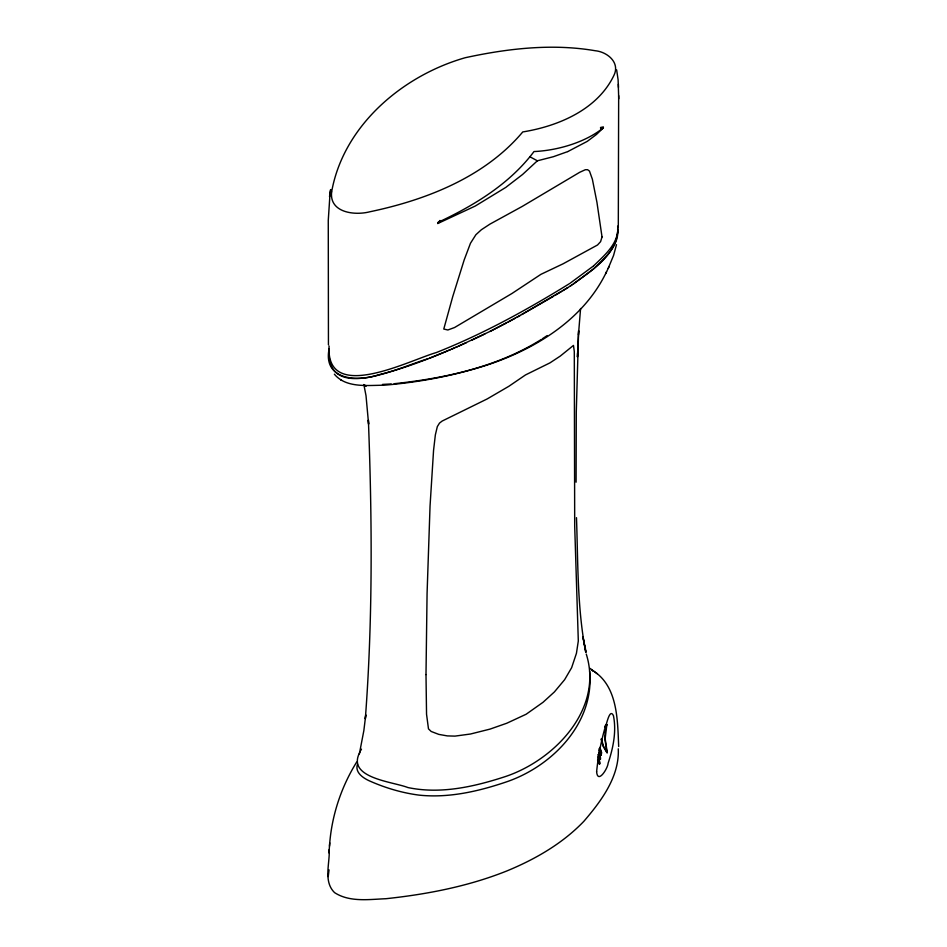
<?xml version="1.0" encoding="UTF-8"?>
<svg xmlns="http://www.w3.org/2000/svg" width="947" height="947" viewBox="0 0 947 947"><rect width="100%" height="100%" fill="white"/><g stroke="black" fill="none" stroke-linecap="round" stroke-linejoin="round"><path stroke-width="1.42" d="M618.273 748.817C619.622 776.564 601.132 801.233 583.837 821.333C562.423 843.67 535.019 859.367 506.598 871.051C468.09 886.416 426.979 894.323 385.891 898.715C368.916 899.413 349.621 902.396 334.575 892.63C323.128 881.515 329.947 863.581 329.213 849.589M577.599 353.006L577.433 357.019L578.617 330.692L576.273 412.194L576.084 482.189M618.296 227.765L618.663 95.611M578.451 334.741L580.582 308.497M329.094 345.998C325.555 404.038 409.353 360.251 436.224 352.592C482.71 334.208 526.674 310.06 569.147 283.84M329.497 846.133C331.438 816.397 340.967 787.359 356.676 762.051M328.23 876.579L329.035 869.867M328.952 852.868L329.745 842.866M330.053 193.271L328.266 220.355L328.443 344.838M330.101 192.963L330.645 189.589L329.497 196.668M599.794 748.532C602.043 753.327 601.037 759.056 598.966 750.166M616.485 244.693L613.585 255.406L608.187 268.415M599.913 747.372L601.641 752.699L601.12 755.339L599.013 748.746M359.375 753.836L363.849 730.611L365.767 714.831L365.329 718.797C372.846 619.48 372.159 519.607 368.383 420.125L368.608 424.149L366.016 395.716L364.204 386.352M357.493 764.205C354.486 772.847 364.027 778.659 370.703 781.441C386.056 788.141 402.321 792.923 418.941 795.113C448.866 798.297 478.969 791.266 507.154 781.642C552.882 765.768 594.716 722.608 589.638 671.293M601.475 739.122L603.523 746.307L607.264 752.711L605.157 738.636L606.861 724.479L605.405 729.356L604.742 738.056L606.991 752.806L603.109 746.26L601.073 739.122M360.298 751.468C345.063 777.996 392.745 781.571 407.885 787.537C440.367 794.391 473.843 786.827 504.81 776.753C554.09 760.559 603.689 709.244 586.252 654.034M334.374 374.195C346.105 388.294 367.614 385.228 383.76 385.24C419.095 382.339 454.24 375.71 487.989 364.749C536.239 348.579 583.956 319.127 606.553 271.742M605.607 273.695L609.158 266.438M360.866 750.332L361.482 749.16M604.648 727.237L606.861 724.479M604.648 726.527L605.18 725.852M605.618 725.295L606.435 724.36M600.576 128.685L603.393 127.774L596.48 134.45L587.258 141.375L567.833 151.556M567.632 151.638L553.379 156.705L537.363 160.801L522.555 174.497L506.029 187.198M505.509 187.577L475.228 206.055L437.822 223.492L439.929 220.45M437.822 223.492L441.148 220.568M603.393 127.774C585.968 141.991 558.363 150.455 533.99 151.556C509.64 184.014 473.997 205.582 437.798 222.498M593.733 265.752C604.612 255.216 619.516 242.787 617.645 226.12M593.733 268.711C604.612 258.164 619.516 245.746 617.645 229.079M593.52 268.901L573.539 283.934M593.449 266L570.047 283.26M570.047 286.219C589.271 272.109 616.58 256.235 617.823 229.825M542.607 338.6L547.236 335.558M562.909 290.693L571.941 284.988M567.928 287.557L516.825 317.328M541.459 339.369C497.376 367.057 445.244 378.255 394.106 383.724M561.595 291.475L554.906 295.476M553.545 296.304L521.821 314.558M520.187 315.469L490.735 331.083L458.549 346.164M515.204 318.239L508.421 321.921M506.598 322.903L505.509 323.483M505.26 323.614L490.096 331.403M484.935 333.936L471.772 340.186M466.386 342.66C437.94 355.279 408.986 367.282 378.705 374.775C357.516 382.079 322.773 380.197 329.094 348.958C325.661 404.381 401.161 366.418 427.701 358.889M457.543 346.602L455.519 347.478M454.513 347.916L451.47 349.23M450.452 349.668L448.416 350.532M447.386 350.958L429.405 358.238M600.481 127.49L603.369 126.898M391.206 383.961L382.458 384.423M340.944 380.126L341.536 380.41M529.918 156.764L537.363 160.801M364.003 384.932L366.134 386.21L363.802 384.541M618.687 746.52C617.48 719.874 618 685.083 591.52 669.789L593.805 671.364L590.206 668.416M595.024 672.181L597.379 673.814M598.978 753.776C601.203 758.251 600.22 763.412 598.054 754.783M598.031 757.86C600.09 761.566 600.22 768.526 597.545 759.979M597.936 759.979C601.191 769.402 599.723 759.731 598.031 756.44M599.013 752.463C600.954 756.333 601.333 764.892 598.35 754.368M586.157 652.199L582.867 636.68L585.743 652.092C577.149 607.879 578.061 562.506 576.486 517.678M616.651 69.889L618.107 79.808L618.734 98.772M618.391 84.259L618.474 87.408M425.996 674.572L426.541 714.216L428.482 728.859L431.193 731.475L438.757 734.375L447.327 735.902L454.974 736.115L470.529 734.008L490.025 729.107L506.811 723.224L526.141 714.239L543.01 702.319L554.409 691.926L564.637 679.674L571.633 667.694L576.439 653.312L578.309 640.989L574.699 526.201L574.296 351.562L573.48 345.406L560.269 356.084L549.994 362.855L525.49 374.941L508.859 386.293L487.184 398.936L442.142 421.06L439.491 423.108L437.325 426.612L435.36 434.862L433.56 450.393L430.045 506.077L427.073 593.556L425.996 674.572M331.639 191.874C329.154 212.755 354.723 215.691 369.697 211.808C426.138 199.995 484.746 177.136 522.756 131.941C558.458 126.129 597.581 109.615 613.987 75.251C620.285 62.313 606.968 51.789 595.166 50.724C552.125 43.349 507.545 48.522 465.19 57.731C402.463 75.642 343.43 125.714 331.639 191.874M596.622 771.698C597.64 784.447 607.749 768.644 608.104 763.246C613.123 748.154 616.627 731.546 613.443 715.672C609.347 706.959 606.033 727.639 604.565 729.368C600.706 743.206 598.031 757.411 596.622 771.698M602.032 236.963L600.587 241.651L597.533 244.989L563.098 263.799L540.95 274.322L511.925 293.511L454.596 327.508L447.872 329.982L443.776 329.047L452.761 296.529L464.184 259.928L470.47 243.261L475.891 234.726L481.336 229.766L489.966 224.108L522.176 206.458L579.659 172.318L585.317 169.726L587.602 169.702L589.484 171.099L592.36 179.172L596.953 202.386L602.032 236.963"/></g></svg>
